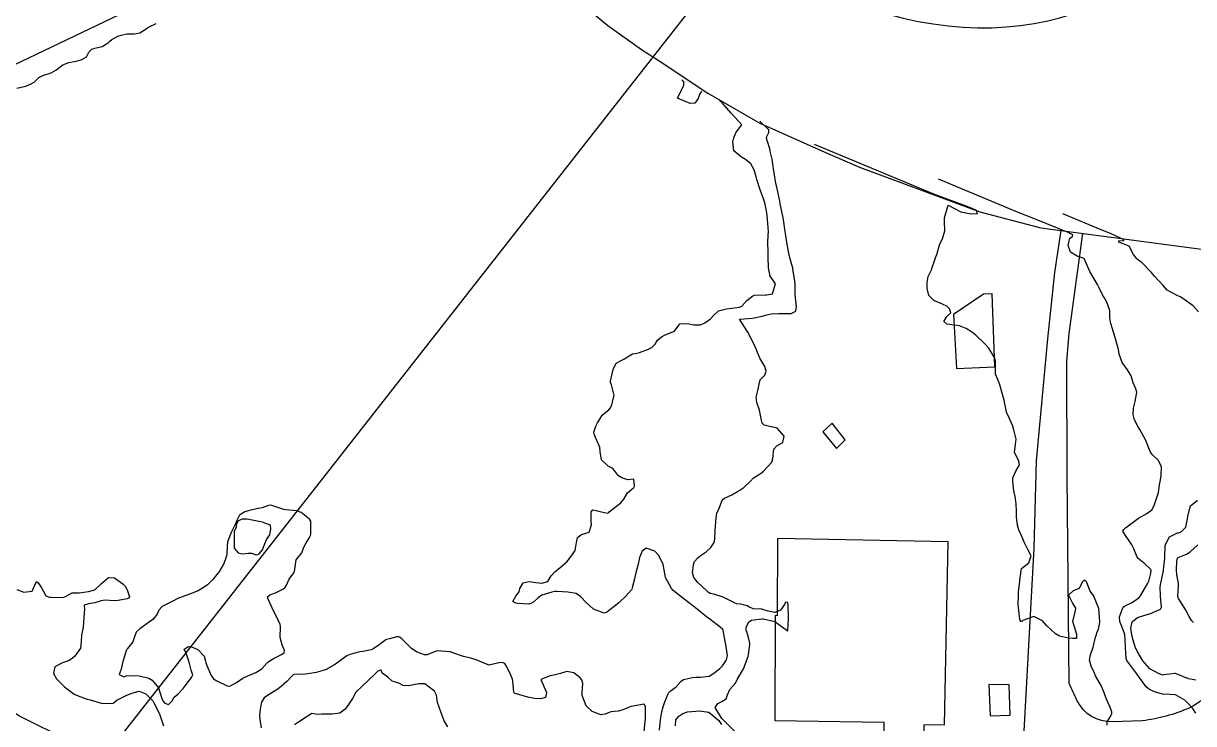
# Model space of a CAD drawing. Header units: metres. Extents: x 307586 to 320046, y 7427249 to 7434250.
# Drawn here: x 314646 to 314826.7, y 7432170.8 to 7432279 of the extents above; entities that cross this region are included whole.
import ezdxf

# ---------------------------------------------------------------- set-up
doc = ezdxf.new("R2010")
doc.units = ezdxf.units.M
doc.header["$MEASUREMENT"] = 0
for name, color, linetype in [('Area', 45, 'Continuous'), ('Curvas de Nivel 1m', 11, 'Continuous'), ('Curvas de Nivel 5m', 15, 'Continuous'), ('DETALHES', 45, 'Continuous'), ('Edificações', 30, 'Continuous'), ('Hidrografia', 140, 'Continuous'), ('TEXTO', 45, 'Continuous'), ('Vias Primárias', 230, 'Continuous'), ('Vias Secundárias', 230, 'Continuous')]:
    doc.layers.add(name, color=color, linetype=linetype)

msp = doc.modelspace()

# ---------------------------------------------------------------- linework, layer by layer
at = {"layer": 'Area'}
msp.add_polyline3d([(314710.5, 7432299.93, 726.01), (314736.27, 7432278.65, 726.79), (314741.44, 7432274.92, 726.8), (314744.03, 7432273.29, 726.89), (314751.72, 7432268.16, 727.07), (314759.75, 7432263.54, 727.19), (314769.79, 7432259.06, 729.07), (314775.1, 7432256.74, 728.91), (314793.69, 7432249.88, 729.14), (314803.14, 7432247.39, 729.56), (314857.42, 7432240.18, 745.85)], dxfattribs=at)
at = {"layer": 'Curvas de Nivel 1m', "flags": 128}
for points, elevation in [([(314644.99, 7432268.97), (314646.35, 7432269.26), (314647, 7432269.52), (314647.7, 7432269.9), (314648.42, 7432270.59), (314649.02, 7432270.9), (314650.29, 7432271.3), (314651.02, 7432271.73), (314652.1, 7432272.54), (314653.04, 7432272.9), (314654.38, 7432273.17), (314655.04, 7432273.36), (314655.75, 7432273.8), (314656.13, 7432274.5), (314656.59, 7432274.96), (314657.06, 7432275.12), (314658.15, 7432275.39), (314659.08, 7432275.94), (314659.35, 7432276.19), (314659.65, 7432276.45), (314660.57, 7432276.97), (314661.09, 7432277.15), (314662, 7432277.33), (314663.09, 7432277.37), (314663.97, 7432277.52), (314665.1, 7432278.21), (314665.2, 7432278.29), (314665.34, 7432278.39), (314666.52, 7432278.96)], 726), ([(314750.72, 7432268.5), (314750.4, 7432267.97), (314750.2, 7432267.37), (314749.71, 7432266.64), (314748.98, 7432266.57), (314746.99, 7432267.41), (314748, 7432269.4), (314747.97, 7432269.92), (314747.74, 7432270.25)], 727), ([(314744.21, 7432169.82), (314744.4, 7432171.42), (314744.62, 7432172.65), (314744.82, 7432173.42), (314745.08, 7432174.21), (314745.57, 7432175.41), (314745.68, 7432175.62), (314745.89, 7432175.83), (314746.8, 7432176.5), (314747.59, 7432177.38), (314747.92, 7432177.65), (314749.31, 7432177.97), (314749.92, 7432178.01), (314750.56, 7432177.99), (314751.92, 7432178.17), (314752.63, 7432178.61), (314753.49, 7432179.31), (314753.73, 7432179.52), (314753.94, 7432179.74), (314754.58, 7432180.67), (314754.73, 7432181.3), (314754.52, 7432182.76), (314754.41, 7432183.31), (314754.08, 7432185.23), (314754.06, 7432185.31), (314754, 7432185.39), (314753.62, 7432185.71), (314752.03, 7432186.95), (314751.51, 7432187.34), (314750.68, 7432187.99), (314750.04, 7432188.51), (314748.94, 7432189.37), (314748.06, 7432190.05), (314747.3, 7432190.63), (314746.36, 7432191.41), (314746.08, 7432191.71), (314745.17, 7432193.42), (314744.96, 7432194.58), (314744.79, 7432195.42), (314744.14, 7432196.77), (314743.52, 7432197.44), (314742.16, 7432197.91), (314741.54, 7432197.46), (314741.14, 7432196.46), (314740.92, 7432195.47), (314740.55, 7432193.92), (314740.45, 7432193.47), (314740.38, 7432193.19), (314740.08, 7432192.02), (314739.97, 7432191.59), (314739.91, 7432191.48), (314739.06, 7432190.5), (314738.05, 7432189.61), (314737.93, 7432189.5), (314736.04, 7432188.01), (314735.67, 7432187.9), (314734.04, 7432188.5), (314732.87, 7432189.56), (314732.06, 7432190.48), (314731.38, 7432190.9), (314730.07, 7432191.13), (314728.43, 7432191.25), (314728.07, 7432191.23), (314727.59, 7432191.15), (314726.06, 7432190.66), (314725.48, 7432190.24), (314724.81, 7432189.66), (314724.36, 7432189.36), (314724.05, 7432189.27), (314722.36, 7432189.38), (314722.05, 7432189.45), (314721.61, 7432189.7), (314722.06, 7432190.51), (314722.58, 7432191.17), (314722.65, 7432191.68), (314723.18, 7432192.58), (314724.09, 7432192.77), (314725.14, 7432192.61), (314726.09, 7432192.54), (314726.97, 7432192.76), (314727.52, 7432193.63), (314728.11, 7432194.33), (314728.84, 7432194.89), (314729.65, 7432195.6), (314729.91, 7432195.82), (314730.13, 7432196.06), (314730.8, 7432196.94), (314731.19, 7432197.58), (314731.4, 7432198.82), (314731.58, 7432199.58), (314732.18, 7432200.04), (314733.36, 7432200.38), (314733.74, 7432201.55), (314733.67, 7432202.09), (314733.66, 7432203.56), (314733.95, 7432203.83), (314734.23, 7432203.8), (314735.29, 7432203.54), (314736.22, 7432203.34), (314736.35, 7432203.4), (314736.48, 7432203.53), (314738.24, 7432204.94), (314738.53, 7432205.21), (314738.72, 7432205.5), (314739.29, 7432206.46), (314740.27, 7432207.31), (314740.34, 7432207.41), (314740.37, 7432207.48), (314740.39, 7432207.6), (314740.28, 7432208.58), (314739.28, 7432208.49), (314738.29, 7432208.84), (314737.89, 7432209.1), (314737.57, 7432209.51), (314737.01, 7432210.23), (314736.3, 7432210.57), (314735.26, 7432211.54), (314735.05, 7432212.83), (314735.01, 7432213.54), (314734.36, 7432215), (314734.13, 7432215.55), (314734.08, 7432215.84), (314734.38, 7432216.74), (314734.68, 7432217.26), (314734.82, 7432217.55), (314735.43, 7432218.51), (314736.41, 7432219.27), (314736.61, 7432219.53), (314736.82, 7432219.92), (314737.23, 7432221.52), (314736.82, 7432223.17), (314736.66, 7432223.53), (314736.65, 7432223.71), (314737.07, 7432225.52), (314737.54, 7432226.47), (314738.51, 7432226.99), (314738.84, 7432227.17), (314739.31, 7432227.49), (314740.09, 7432227.91), (314740.52, 7432227.98), (314741.17, 7432228.13), (314742.52, 7432228.64), (314743.05, 7432228.92), (314743.58, 7432229.44), (314743.94, 7432230.03), (314744.54, 7432230.54), (314745.1, 7432230.87), (314746.55, 7432231.41), (314747.39, 7432232.58), (314748.57, 7432232.63), (314749.55, 7432232.39), (314750.57, 7432232.39), (314751.21, 7432232.71), (314752.11, 7432233.34), (314752.59, 7432233.85), (314753.37, 7432234.55), (314754.6, 7432234.87), (314754.98, 7432234.93), (314756.6, 7432235.16), (314756.95, 7432235.28), (314757.7, 7432236.19), (314758.63, 7432236.9), (314758.91, 7432236.97), (314760.63, 7432237.05), (314760.82, 7432237.05), (314761.69, 7432237.22), (314762.16, 7432238.73), (314761.82, 7432239.22), (314761.34, 7432239.91), (314761.07, 7432241.23), (314761.02, 7432242.91), (314761, 7432243.24), (314760.99, 7432243.52), (314760.96, 7432245.24), (314761.05, 7432246.94), (314761.02, 7432247.24), (314760.99, 7432247.47), (314760.87, 7432249.24), (314760.86, 7432249.32), (314760.78, 7432250), (314760.48, 7432251.24), (314760.34, 7432251.71), (314759.8, 7432253.25), (314759.26, 7432254.84), (314759.15, 7432255.26), (314758.86, 7432256.34), (314758.36, 7432257.27), (314757.53, 7432257.93), (314756.88, 7432258.28), (314755.7, 7432259.3), (314755.54, 7432260.67), (314755.72, 7432261.3), (314756.06, 7432262.16), (314756.94, 7432263.29), (314755.32, 7432265.12), (314753.97, 7432266.66), (314753.49, 7432267.07)], 727), ([(314755.82, 7432169.67), (314754.16, 7432171.31), (314753.84, 7432171.63), (314752.81, 7432173.32), (314753.25, 7432173.93), (314753.87, 7432174.25), (314754.54, 7432174.64), (314754.71, 7432175.3), (314755.09, 7432176.11), (314755.91, 7432177.02), (314756.04, 7432177.16), (314756.09, 7432177.29), (314756.25, 7432177.62), (314757.19, 7432179.27), (314757.91, 7432181.22), (314757.92, 7432181.26), (314757.92, 7432181.29), (314757.96, 7432181.5), (314758.2, 7432183.04), (314758.19, 7432183.26), (314757.99, 7432184.14), (314757.72, 7432184.98), (314757.63, 7432185.27), (314757.62, 7432185.66), (314758.02, 7432186.53), (314758.45, 7432186.83), (314760.03, 7432187.02), (314760.24, 7432187.02), (314762.02, 7432186.58), (314763.94, 7432185.19), (314764, 7432185.16), (314764.03, 7432185.17), (314764.04, 7432185.19), (314764.17, 7432187.05), (314764.17, 7432187.19), (314764.11, 7432189.14), (314764.1, 7432189.19), (314764.06, 7432189.55), (314763.68, 7432189.57), (314763.52, 7432189.2), (314762.91, 7432188.34), (314762.04, 7432188.01), (314761, 7432188.18), (314760.05, 7432188.49), (314758.72, 7432188.58), (314758.05, 7432188.86), (314757.79, 7432189), (314756.74, 7432189.28), (314756.12, 7432189.35), (314756.05, 7432189.36), (314755.92, 7432189.42), (314754.06, 7432190.38), (314752.6, 7432190.8), (314752.07, 7432190.94), (314751.82, 7432191.09), (314751.52, 7432191.34), (314750.09, 7432192.65), (314749.55, 7432193.37), (314749.35, 7432194.12), (314749.47, 7432195.37), (314749.63, 7432195.87), (314750.14, 7432196.43), (314750.68, 7432196.82), (314751.42, 7432197.34), (314752.16, 7432198.02), (314752.69, 7432198.81), (314752.78, 7432199.32), (314752.84, 7432200.67), (314752.89, 7432201.32), (314752.97, 7432202.56), (314753.11, 7432203.32), (314753.43, 7432204.12), (314753.92, 7432205.31), (314754.05, 7432205.51), (314754.25, 7432205.62), (314755.41, 7432206.15), (314756.26, 7432206.69), (314756.65, 7432206.9), (314757.28, 7432207.27), (314758.28, 7432208.27), (314758.77, 7432208.77), (314759.51, 7432209.25), (314759.99, 7432209.55), (314760.3, 7432209.84), (314761.58, 7432211.22), (314761.76, 7432211.78), (314761.9, 7432213.22), (314762.35, 7432213.74), (314763.29, 7432214.26), (314763.47, 7432215.2), (314762.38, 7432216.48), (314760.8, 7432216.82), (314760.39, 7432216.92), (314760.11, 7432217.24), (314759.97, 7432217.67), (314759.66, 7432219.25), (314759.27, 7432220.41), (314759.15, 7432221.25), (314759.42, 7432222.27), (314759.61, 7432223.25), (314759.8, 7432223.91), (314760.48, 7432224.65), (314760.72, 7432225.24), (314760.49, 7432225.97), (314759.72, 7432227.25), (314759.14, 7432228.64), (314758.91, 7432229.26), (314758.54, 7432229.93), (314758.11, 7432230.83), (314757.9, 7432231.27), (314756.58, 7432233.29), (314758.58, 7432233.43), (314760.1, 7432233.73), (314760.59, 7432233.89), (314761.46, 7432234.1), (314762.59, 7432234.18), (314763.63, 7432234.16), (314764.59, 7432234.16), (314765.27, 7432234.51), (314765.37, 7432235.18), (314765.22, 7432236.59), (314765.2, 7432237.18), (314765.18, 7432238.65), (314765.11, 7432239.19), (314764.83, 7432241.03), (314764.81, 7432241.19), (314764.68, 7432241.66), (314764.26, 7432243.19), (314764.15, 7432243.75), (314763.92, 7432245.2), (314763.76, 7432246.18), (314763.58, 7432247.2), (314763.36, 7432248.61), (314763.27, 7432249.21), (314762.89, 7432251.11), (314762.87, 7432251.21), (314762.8, 7432251.52), (314762.43, 7432253.22), (314762.17, 7432254.55), (314762.03, 7432255.22), (314761.88, 7432256.2), (314761.74, 7432257.23), (314761.62, 7432257.97), (314761.34, 7432259.23), (314761.25, 7432259.59), (314760.91, 7432260.71), (314760.76, 7432261.24), (314760.75, 7432261.4), (314761.12, 7432262.13), (314761.12, 7432262.5), (314759.73, 7432263.86)], 728), ([(314813.37, 7432170.59), (314813.34, 7432171.1), (314813.86, 7432171.95), (314814.08, 7432172.37), (314814.08, 7432172.59), (314813.87, 7432173.2), (314813.27, 7432174.6), (314812.9, 7432175.6), (314812.5, 7432176.6), (314811.92, 7432177.58), (314811.54, 7432178.23), (314811.38, 7432178.62), (314810.87, 7432179.71), (314810.64, 7432180.63), (314810.78, 7432181.44), (314811.18, 7432182.62), (314811.58, 7432184.19), (314811.7, 7432184.61), (314811.79, 7432184.83), (314812.01, 7432185.41), (314812.21, 7432186.42), (314812.22, 7432186.61), (314812.05, 7432188.61), (314811.26, 7432190.62), (314810.72, 7432191.26), (314810.24, 7432192.64), (314810.18, 7432192.72), (314810.1, 7432192.78), (314809.79, 7432192.96), (314809.5, 7432192.65), (314809.05, 7432191.7), (314808.09, 7432191.33), (314807.41, 7432190.67), (314808.06, 7432189.33), (314808.49, 7432188.66), (314808.44, 7432188.26), (314808.03, 7432186.66), (314808.64, 7432184.65), (314808.65, 7432184), (314808, 7432183.96), (314807.38, 7432184.05), (314806, 7432184.34), (314805.39, 7432184.7), (314804.02, 7432185.95), (314803.35, 7432186.72), (314802.04, 7432187.39), (314800.33, 7432186.76), (314800.17, 7432186.62), (314800.03, 7432186.58), (314799.91, 7432186.76), (314799.87, 7432186.92), (314799.67, 7432188.76), (314799.64, 7432189.19), (314799.66, 7432190.76), (314799.69, 7432191.16), (314799.86, 7432192.76), (314799.89, 7432192.97), (314800.12, 7432194.76), (314801.24, 7432195.64), (314801.63, 7432196.74), (314801.13, 7432197.72), (314800.6, 7432198.75), (314800.19, 7432199.72), (314799.72, 7432200.76), (314799.49, 7432201.49), (314799.37, 7432202.77), (314799.38, 7432203.62), (314799.32, 7432204.77), (314799.13, 7432205.9), (314798.96, 7432206.77), (314798.78, 7432208.29), (314798.81, 7432208.77), (314799.26, 7432209.82), (314799.81, 7432210.77), (314799.73, 7432211.36), (314799.05, 7432212.77), (314799.21, 7432213.91), (314799.3, 7432214.77), (314798.97, 7432216.19), (314798.77, 7432216.78), (314798.4, 7432217.69), (314798.05, 7432218.43), (314797.89, 7432218.79), (314797.59, 7432219.96), (314797.45, 7432220.79), (314797.04, 7432222.21), (314796.89, 7432222.8), (314796.81, 7432223.15), (314796.47, 7432223.97), (314796.13, 7432224.81), (314796.1, 7432225.2), (314796.13, 7432226.81), (314795.96, 7432227.37), (314795.08, 7432228.82), (314794.54, 7432229.44), (314793.09, 7432230.84), (314792.56, 7432231.25), (314791.6, 7432231.83), (314790.57, 7432232.25), (314789.01, 7432232.46), (314788.58, 7432232.53), (314788.12, 7432232.91), (314788.59, 7432233.72), (314789.23, 7432234.26), (314789.04, 7432234.9), (314788.61, 7432235.27), (314787.92, 7432235.6), (314786.62, 7432236.16), (314785.81, 7432236.94), (314785.55, 7432238.04), (314785.56, 7432238.94), (314785.72, 7432239.88), (314786.21, 7432240.93), (314786.36, 7432241.25), (314786.69, 7432242.28), (314786.85, 7432242.78), (314786.91, 7432242.93), (314787.06, 7432243.28), (314787.51, 7432244.92), (314787.93, 7432245.71), (314788.31, 7432246.91), (314788.24, 7432248.38), (314788.24, 7432248.91), (314788.79, 7432250.9), (314790.78, 7432249.85), (314792.04, 7432249.6), (314793.34, 7432249.57), (314793.18, 7432250.05), (314792.13, 7432250.53), (314791.59, 7432250.73), (314786.58, 7432252.58), (314768.17, 7432260.28)], 729), ([(314827.48, 7432234.44), (314826.62, 7432235.32), (314825.06, 7432236.47), (314824.64, 7432236.71), (314824.19, 7432236.93), (314822.65, 7432237.79), (314822.3, 7432238.15), (314822.02, 7432238.5), (314820.67, 7432239.95), (314820.17, 7432240.53), (314818.7, 7432242.05), (314818.41, 7432242.26), (314818.01, 7432242.55), (314817.42, 7432243.27), (314816.74, 7432244.57), (314815.14, 7432245.18), (314815.17, 7432245.38), (314815.81, 7432245.45), (314815.98, 7432245.55), (314813.86, 7432246.52), (314812.44, 7432247.08), (314806.51, 7432249.56)], 731), ([(314827.06, 7432177.56), (314825.93, 7432177.77), (314824.15, 7432178.47), (314823.93, 7432178.57), (314823.82, 7432178.59), (314823.05, 7432178.48), (314822.08, 7432178.34), (314821.93, 7432178.33), (314821.79, 7432178.35), (314821.39, 7432178.5), (314819.94, 7432179.3), (314818.85, 7432180.53), (314817.98, 7432182.01), (314817.82, 7432182.38), (314817.76, 7432182.54), (314817.33, 7432183.88), (314817.17, 7432184.55), (314817.01, 7432185.57), (314817.24, 7432186.55), (314818.04, 7432187.21), (314819.04, 7432187.53), (314820.05, 7432187.82), (314821.6, 7432188.5), (314821.76, 7432188.79), (314821.6, 7432190.5), (314821.55, 7432191.95), (314821.63, 7432192.5), (314822.08, 7432194.44), (314822.08, 7432194.49), (314822.08, 7432194.54), (314822.13, 7432195.05), (314822.26, 7432196.38), (314822.27, 7432196.49), (314822.34, 7432198.32), (314822.36, 7432198.49), (314822.99, 7432199.68), (314824.2, 7432200.27), (314824.36, 7432200.31), (314824.77, 7432200.46), (314825.5, 7432201.17), (314825.78, 7432202.45), (314825.82, 7432202.86), (314826.24, 7432204.45), (314827.33, 7432205.36)], 731), ([(314826.71, 7432186.44), (314826.37, 7432186.78), (314826.04, 7432187.38), (314825.46, 7432188.46), (314824.4, 7432190.14), (314824.29, 7432190.47), (314824.4, 7432192.17), (314824.38, 7432192.47), (314824.12, 7432193.88), (314824.05, 7432194.47), (314824.05, 7432194.55), (314824.14, 7432195.91), (314824.24, 7432196.38), (314824.32, 7432196.47), (314825.61, 7432197), (314826.16, 7432197.35), (314827.37, 7432198.43)], 732), ([(314644.99, 7432191.54), (314646.06, 7432191.14), (314647.39, 7432191.26), (314647.91, 7432192.58), (314647.96, 7432192.7), (314648.07, 7432192.72), (314648.27, 7432192.58), (314648.75, 7432191.89), (314649.47, 7432190.57), (314650.05, 7432190.38), (314650.25, 7432190.36), (314652.05, 7432190.32), (314652.24, 7432190.34), (314652.63, 7432190.52), (314653.54, 7432191.03), (314654.06, 7432191.04), (314654.6, 7432191.05), (314656.06, 7432191.21), (314657.04, 7432191.5), (314658.07, 7432192.46), (314659.14, 7432193.4), (314660.09, 7432193.34), (314661.37, 7432192.42), (314661.71, 7432192.06), (314662.06, 7432191.51), (314662.37, 7432190.41), (314662.25, 7432190.21), (314662.05, 7432190.12), (314660.63, 7432189.84), (314660.04, 7432189.81), (314658.63, 7432189.87), (314658.04, 7432189.78), (314657.03, 7432189.48), (314656.04, 7432189.34), (314655.41, 7432189.12), (314655.43, 7432188.49), (314655.42, 7432187.9), (314655.3, 7432186.49), (314655.24, 7432185.74), (314654.97, 7432184.5), (314654.91, 7432183.44), (314654.82, 7432182.5), (314653.94, 7432181.25), (314653.55, 7432180.9), (314652.96, 7432180.52), (314652.2, 7432180.25), (314651.93, 7432180.18), (314650.87, 7432179.6), (314650.65, 7432178.55), (314651.11, 7432177.76), (314651.89, 7432176.97), (314652.35, 7432176.53), (314653.87, 7432175.4), (314654.49, 7432175.12), (314655.86, 7432174.63), (314656.3, 7432174.48), (314657.86, 7432174.03), (314658.38, 7432173.93), (314659.86, 7432174.01), (314660.13, 7432174.17), (314660.43, 7432174.43), (314661.87, 7432175.17), (314662.75, 7432175.52), (314663.88, 7432175.86), (314664.91, 7432175.41), (314665.86, 7432174.51), (314665.98, 7432174.36), (314666.17, 7432174.04), (314667.03, 7432172.35), (314667.65, 7432170.51)], 727), ([(314741.89, 7432169.45), (314742.04, 7432171.23), (314742.05, 7432171.45), (314742.07, 7432173.23), (314742.06, 7432173.45), (314741.87, 7432173.82), (314739.86, 7432173.48), (314738.44, 7432172.91), (314737.85, 7432172.76), (314736.73, 7432172.63), (314735.84, 7432172.29), (314735.18, 7432172.19), (314733.85, 7432172.7), (314732.93, 7432173.56), (314732.29, 7432175.16), (314732.28, 7432175.57), (314732.42, 7432177.05), (314732.22, 7432177.57), (314731.92, 7432177.95), (314731, 7432178.66), (314729.93, 7432178.89), (314728.95, 7432178.58), (314727.92, 7432178.32), (314727.33, 7432178.22), (314725.91, 7432177.64), (314726.77, 7432175.63), (314726.63, 7432174.87), (314725.87, 7432174.64), (314724.95, 7432174.73), (314723.88, 7432174.94), (314722.14, 7432175.43), (314721.88, 7432175.49), (314721.78, 7432175.59), (314721.76, 7432175.69), (314721.6, 7432177.39), (314721.54, 7432177.7), (314721.29, 7432178.32), (314720.6, 7432179.71), (314720.33, 7432180.1), (314719.94, 7432180.28), (314719.43, 7432180.23), (314717.93, 7432179.86), (314717.78, 7432179.9), (314715.94, 7432180.68), (314715.1, 7432180.93), (314713.95, 7432181.2), (314712.16, 7432181.81), (314711.95, 7432181.9), (314711.84, 7432181.93), (314709.96, 7432182.07), (314709.75, 7432182.04), (314709.34, 7432181.85), (314708.36, 7432181.44), (314707.95, 7432181.45), (314706.8, 7432181.87), (314705.96, 7432182.44), (314704.44, 7432183.9), (314704.19, 7432184.11), (314703.99, 7432184.21), (314703.69, 7432184.21), (314702.52, 7432183.92), (314702.1, 7432183.81), (314701.98, 7432183.75), (314700.93, 7432182.99), (314699.96, 7432182.34), (314699.7, 7432182.22), (314698.45, 7432181.98), (314698.01, 7432181.92), (314697.95, 7432181.91), (314696.43, 7432181.51), (314695.95, 7432181.28), (314694.22, 7432180.03), (314694.05, 7432179.91), (314693.93, 7432179.84), (314692.76, 7432179.21), (314691.92, 7432178.92), (314691.23, 7432178.74), (314689.91, 7432178.51), (314689.51, 7432178.48), (314687.91, 7432178.39), (314687.67, 7432178.34), (314687.42, 7432178.1), (314686.69, 7432177.32), (314685.89, 7432176.59), (314685.31, 7432176.13), (314683.87, 7432175.26), (314683.21, 7432174.82), (314682.8, 7432174.16), (314682.61, 7432173.4), (314682.49, 7432172.16), (314682.54, 7432171.45), (314682.71, 7432170.16)], 726), ([(314746.72, 7432170.49), (314746.76, 7432171.39), (314747.24, 7432171.99), (314747.85, 7432172.41), (314748.57, 7432172.65), (314749.85, 7432172.76), (314750.41, 7432172.8), (314751.85, 7432172.6), (314753.39, 7432171.31), (314753.83, 7432170.71)], 728)]:
    msp.add_lwpolyline(points, dxfattribs=dict(at, elevation=elevation))
at = {"layer": 'Curvas de Nivel 1m', "elevation": 726, "flags": 128}
msp.add_lwpolyline([(314685.47, 7432204.14), (314684.23, 7432204.55), (314683.85, 7432204.53), (314682.9, 7432204.16), (314682.34, 7432204.05), (314682.22, 7432204.03), (314680.71, 7432203.7), (314680.21, 7432203.56), (314679.4, 7432203.02), (314678.98, 7432202.21), (314678.74, 7432201.67), (314678.18, 7432200.53), (314678.08, 7432200.32), (314678.03, 7432200.22), (314677.52, 7432198.86), (314677.46, 7432198.23), (314677.4, 7432196.96), (314677.22, 7432196.23), (314676.89, 7432195.46), (314676.2, 7432194.24), (314676.16, 7432194.18), (314676.1, 7432194.11), (314675.28, 7432193.06), (314674.42, 7432192.26), (314674.07, 7432192), (314673, 7432191.35), (314672.06, 7432190.96), (314670.26, 7432190.32), (314670.11, 7432190.26), (314670.05, 7432190.23), (314668.8, 7432189.58), (314668.04, 7432189.22), (314667.45, 7432188.92), (314666.94, 7432188.35), (314666.65, 7432187.72), (314666.01, 7432186.93), (314665.29, 7432186.37), (314663.99, 7432185.48), (314663.43, 7432184.96), (314663.23, 7432184.4), (314662.93, 7432183.44), (314662.11, 7432182.41), (314662.03, 7432182.33), (314661.95, 7432182.2), (314661.36, 7432180.42), (314661.09, 7432179.25), (314660.8, 7432178.43), (314661.52, 7432178.04), (314661.9, 7432178.19), (314662.07, 7432178.24), (314663.9, 7432178.19), (314665.39, 7432177.86), (314665.89, 7432177.56), (314666.89, 7432176.35), (314667.35, 7432174.87), (314667.55, 7432174.34), (314667.86, 7432173.98), (314668.41, 7432173.78), (314668.97, 7432174.33), (314669.29, 7432174.91), (314669.87, 7432175.39), (314670.73, 7432176.31), (314671.9, 7432177.9), (314672.09, 7432178.1), (314672.18, 7432178.29), (314671.92, 7432179.11), (314671.59, 7432180.3), (314671.19, 7432181.55), (314670.82, 7432182.31), (314671.51, 7432182.74), (314671.96, 7432182.68), (314672.97, 7432182.28), (314673.94, 7432181.25), (314674.14, 7432180.47), (314674.19, 7432180.27), (314674.36, 7432179.83), (314674.98, 7432178.25), (314675.39, 7432177.74), (314675.89, 7432177.44), (314677.48, 7432176.64), (314677.89, 7432176.6), (314678.92, 7432177.19), (314679.9, 7432177.84), (314680.66, 7432178.19), (314681.53, 7432178.56), (314681.91, 7432178.73), (314682.81, 7432179.27), (314683.59, 7432180.15), (314683.75, 7432180.34), (314683.94, 7432180.49), (314684.72, 7432180.92), (314685.95, 7432181.55), (314686.26, 7432181.8), (314686.33, 7432182.12), (314685.97, 7432182.99), (314685.64, 7432184.13), (314685.69, 7432185.81), (314685.66, 7432186.13), (314685.14, 7432187.26), (314684.68, 7432188.14), (314684.04, 7432189.46), (314683.75, 7432190.15), (314683.73, 7432190.48), (314684.06, 7432190.74), (314684.96, 7432191.04), (314686.07, 7432191.58), (314686.39, 7432191.79), (314686.6, 7432192.11), (314687.05, 7432193.15), (314687.76, 7432194.1), (314687.88, 7432194.33), (314688.12, 7432196.1), (314689.03, 7432197.2), (314689.34, 7432198.09), (314689.6, 7432198.64), (314690.17, 7432199.57), (314690.35, 7432199.9), (314690.39, 7432200.08), (314690.4, 7432200.3), (314690.37, 7432202.08), (314690.2, 7432202.42), (314688.88, 7432203.43), (314688.22, 7432203.71), (314686.52, 7432203.83), (314686.22, 7432203.89)], close=True, dxfattribs=at)
at = {"layer": 'Curvas de Nivel 5m', "elevation": 730, "flags": 128}
msp.add_lwpolyline([(314827.06, 7432172.43), (314826.59, 7432173.16), (314825.88, 7432173.93), (314825.33, 7432174.46), (314823.9, 7432175.28), (314823.06, 7432175.31), (314821.9, 7432175.37), (314820.65, 7432175.76), (314819.91, 7432176.1), (314819.36, 7432176.53), (314817.93, 7432178.54), (314816.4, 7432180.56), (314816.29, 7432180.89), (314816.18, 7432182.57), (314816.18, 7432182.76), (314816.09, 7432184.57), (314816.01, 7432184.91), (314815.32, 7432186.58), (314815.29, 7432187.33), (314815.72, 7432188.57), (314815.84, 7432188.79), (314816.06, 7432188.97), (314817.13, 7432189.49), (314818.08, 7432190.13), (314818.3, 7432190.31), (314818.5, 7432190.54), (314819.06, 7432191.56), (314819.62, 7432192.52), (314819.78, 7432192.85), (314820.12, 7432194.08), (314820.15, 7432194.52), (314820.12, 7432194.65), (314819.18, 7432195.48), (314818.15, 7432196.35), (314817.99, 7432196.54), (314817.46, 7432197.84), (314817.1, 7432198.56), (314816.19, 7432199.9), (314815.79, 7432200.57), (314815.94, 7432200.83), (314816.21, 7432201.04), (314818.22, 7432202.54), (314819.5, 7432203.26), (314820.24, 7432203.86), (314820.62, 7432204.51), (314821.04, 7432205.73), (314821.27, 7432206.51), (314821.46, 7432207.68), (314821.58, 7432208.5), (314821.68, 7432209.12), (314821.75, 7432210.5), (314821.28, 7432211.45), (314820.34, 7432212.36), (314820.19, 7432212.52), (314820, 7432212.87), (314819.33, 7432214.53), (314818.39, 7432216.23), (314818.22, 7432216.54), (314817.6, 7432217.75), (314817.35, 7432218.56), (314817.42, 7432219.56), (314817.7, 7432220.55), (314817.92, 7432222.01), (314817.8, 7432222.55), (314817.4, 7432223.48), (314817.07, 7432224.56), (314816.5, 7432225.48), (314815.66, 7432226.58), (314815.23, 7432227.88), (314815.12, 7432228.58), (314814.56, 7432230.59), (314813.92, 7432232.6), (314813.77, 7432233.42), (314813.75, 7432234.6), (314813.32, 7432235.9), (314812.91, 7432236.61), (314812.64, 7432237.05), (314812.13, 7432238.1), (314811.89, 7432238.62), (314810.68, 7432240.64), (314809.8, 7432242.65), (314808.71, 7432242.99), (314807.68, 7432243.65), (314807.35, 7432244.68), (314807.62, 7432245.8), (314808.01, 7432246.04), (314808.04, 7432246.24), (314807.84, 7432246.4), (314807.61, 7432246.51), (314807.51, 7432246.55), (314807.52, 7432246.57), (314807.58, 7432246.58), (314802.4, 7432248.69), (314799.52, 7432249.83), (314787.34, 7432254.92)], dxfattribs=at)
at = {"layer": 'DETALHES', "extrusion": (0, 0, -1)}
msp.add_ellipse((314782.53, 7432322.72), major_axis=(41.96, -30.53), ratio=0.769736, dxfattribs=at)
at = {"layer": 'Edificações'}
for points in [[(314795.62, 7432237.22), (314794.26, 7432237.13), (314789.61, 7432234.01), (314790.09, 7432225.67), (314796.02, 7432225.91)], [(314769.48, 7432215.89), (314771.56, 7432213.34), (314772.9, 7432214.66), (314770.88, 7432217.24)], [(314788.79, 7432198.9), (314762.45, 7432199.41), (314762.39, 7432187.45), (314762.07, 7432187.53), (314762.06, 7432171.33), (314778.86, 7432171.03), (314778.94, 7432167.63), (314785.08, 7432167.39), (314785.08, 7432170.7), (314788.23, 7432170.62)], [(314795.11, 7432176.86), (314795.28, 7432172.02), (314798.39, 7432172.14), (314798.22, 7432176.84)]]:
    msp.add_lwpolyline(points, close=True, dxfattribs=at)
at = {"layer": 'Hidrografia'}
msp.add_lwpolyline([(314682.09, 7432202.1), (314680.56, 7432202.4), (314679.8, 7432202.4), (314679.11, 7432202.1), (314678.89, 7432201.49), (314678.89, 7432201.1), (314678.58, 7432200.57), (314678.58, 7432200.11), (314678.58, 7432199.5), (314678.58, 7432198.67), (314678.58, 7432197.9), (314679.19, 7432197.22), (314679.8, 7432197.06), (314680.72, 7432197.14), (314681.25, 7432197.14), (314681.94, 7432196.91), (314682.39, 7432196.99), (314682.93, 7432197.67), (314683.23, 7432198.51), (314683.54, 7432199.28), (314684.07, 7432199.96), (314684.22, 7432200.88), (314684.15, 7432201.49), (314683.46, 7432201.71), (314682.93, 7432201.94)], close=True, dxfattribs=at)
msp.add_lwpolyline([(314711.53, 7432170.33), (314711, 7432171.24), (314710.47, 7432172.67), (314709.94, 7432174.1), (314709.79, 7432175.23), (314709.49, 7432175.83), (314708.66, 7432176.44), (314707.99, 7432176.96), (314707.08, 7432176.96), (314706.25, 7432176.81), (314705.5, 7432176.66), (314704.67, 7432176.74), (314704.07, 7432177.04), (314703.61, 7432177.19), (314702.94, 7432177.41), (314702.26, 7432178.02), (314701.43, 7432178.62), (314701.28, 7432179.07), (314701.13, 7432179.07), (314700.75, 7432178.92), (314700.22, 7432178.39), (314697.36, 7432175.68), (314696.83, 7432174.7), (314696.23, 7432173.8), (314695.7, 7432173.05), (314694.87, 7432172.44), (314693.67, 7432172.29), (314692.91, 7432172.29), (314692.08, 7432172.29), (314691.48, 7432172.22), (314690.57, 7432172.37), (314689.67, 7432171.84), (314688.62, 7432171.16), (314687.86, 7432170.64)], dxfattribs=at)
at = {"layer": 'TEXTO'}
msp.add_line((314629.04, 7432128.03), (314751.99, 7432284.91), dxfattribs=at)
at = {"layer": 'Vias Primárias'}
msp.add_lwpolyline([(314787.83, 7432148.96), (314783.11, 7432148.66), (314761.24, 7432147.25, 0.010593), (314742.19, 7432146.42, -0.035414), (314724.28, 7432146.53, -0.028497), (314704.29, 7432149.23, -0.032734), (314688.72, 7432153.31), (314682.28, 7432155.46), (314665.97, 7432162.19), (314653.1, 7432168.17), (314645.42, 7432171.96), (314636.7, 7432177.32), (314626.16, 7432184.31), (314616.61, 7432191.13), (314605.3, 7432200.16), (314596.26, 7432207.95), (314584.2, 7432219.9), (314583.34, 7432220.78)], format="xyb", dxfattribs=at)
msp.add_lwpolyline([(314787.83, 7432148.96), (314783.11, 7432148.66), (314761.24, 7432147.25, 0.010593), (314742.19, 7432146.42, -0.035414), (314724.28, 7432146.53, -0.028497), (314704.29, 7432149.23, -0.032734), (314688.72, 7432153.31), (314682.28, 7432155.46), (314665.97, 7432162.19), (314653.1, 7432168.17), (314645.42, 7432171.96), (314636.7, 7432177.32), (314626.16, 7432184.31), (314616.61, 7432191.13), (314605.3, 7432200.16), (314596.26, 7432207.95), (314584.2, 7432219.9), (314583.34, 7432220.78)], format="xyb", dxfattribs=at)
at = {"layer": 'Vias Secundárias'}
for points in [[(314583.34, 7432220.78), (314582.96, 7432227.77, -0.148288), (314585.62, 7432238.6, -0.117049), (314591.34, 7432244.53), (314639.81, 7432270.31), (314660.93, 7432280.36, -0.069028), (314673.2, 7432284.25), (314712.68, 7432291.2), (314719.86, 7432292.2)], [(314583.34, 7432220.78), (314582.96, 7432227.77, -0.148288), (314585.62, 7432238.6, -0.117049), (314591.34, 7432244.53), (314639.81, 7432270.31), (314660.93, 7432280.36, -0.069028), (314673.2, 7432284.25), (314712.68, 7432291.2), (314719.86, 7432292.2)], [(314787.83, 7432148.96), (314790.91, 7432150.83, 0.085211), (314798.31, 7432157.29, 0.132481), (314800.06, 7432161.2), (314802.07, 7432197.92), (314802.47, 7432211.41), (314804.22, 7432230.26), (314805.3, 7432240.47), (314806.25, 7432246.98)], [(314787.83, 7432148.96), (314790.91, 7432150.83, 0.085211), (314798.31, 7432157.29, 0.132481), (314800.06, 7432161.2), (314802.07, 7432197.92), (314802.47, 7432211.41), (314804.22, 7432230.26), (314805.3, 7432240.47), (314806.25, 7432246.98)], [(314829.43, 7432176.63, -0.192617), (314826.04, 7432173.24, -0.068221), (314818.8, 7432171.25), (314814.13, 7432171.1, -0.295323), (314808.75, 7432174.36, -0.004924), (314807.48, 7432177.04), (314807.19, 7432209.03), (314807.11, 7432226.8), (314807.5, 7432231.08), (314809.59, 7432246.54)], [(314829.43, 7432176.63, -0.192617), (314826.04, 7432173.24, -0.068221), (314818.8, 7432171.25), (314814.13, 7432171.1, -0.295323), (314808.75, 7432174.36, -0.004924), (314807.48, 7432177.04), (314807.19, 7432209.03), (314807.11, 7432226.8), (314807.5, 7432231.08), (314809.59, 7432246.54)]]:
    msp.add_lwpolyline(points, format="xyb", dxfattribs=at)

doc.saveas('drawing.dxf')
